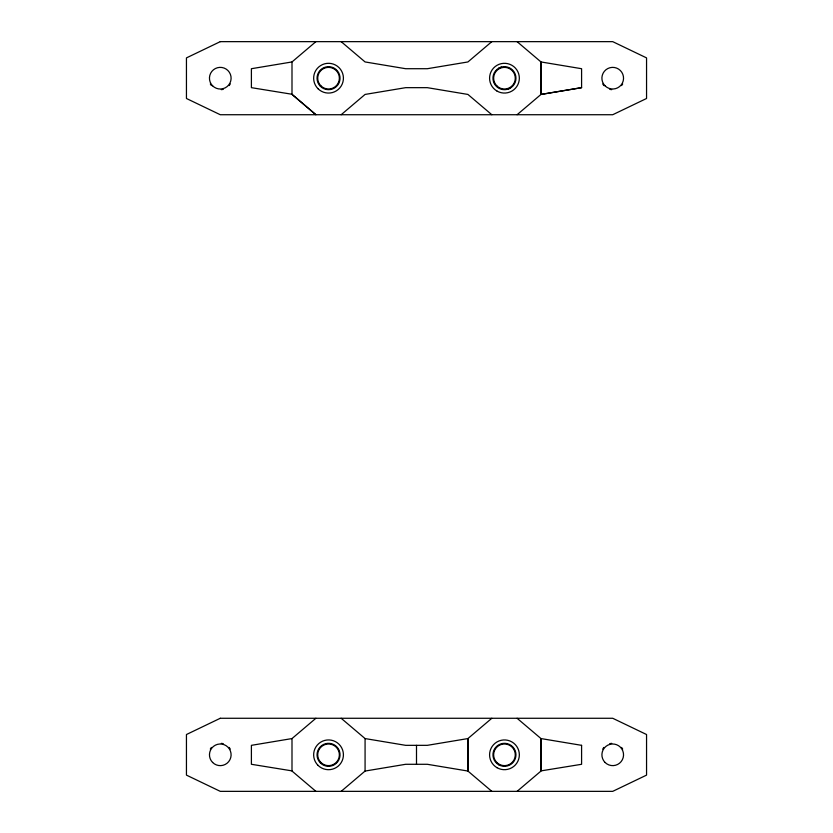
<?xml version="1.0" encoding="UTF-8"?>
<svg xmlns="http://www.w3.org/2000/svg" width="833" height="833" viewBox="0 0 833 833"><rect width="100%" height="100%" fill="white"/><g stroke="black" fill="none" stroke-linecap="round" stroke-linejoin="round"><path stroke-width="1.25" d="M315.905 718.275L291.998 738.569L291.998 771.046L315.905 791.35M291.998 61.954L251.399 68.712L251.399 87.663L291.998 94.254L315.905 114.725L291.998 94.431L291.998 61.954L315.905 41.65M491.824 718.275L467.917 738.569L467.917 771.046L491.824 791.35M517.085 114.725L540.992 94.431L540.992 61.944L517.085 41.65M540.992 94.431L581.59 87.663L581.59 68.712L540.992 61.954L540.992 94.431L581.59 87.663M341.166 114.725L365.073 94.431L405.671 87.663L427.319 87.663L467.917 94.431L491.824 114.725M491.824 41.65L467.917 61.954L427.319 68.712L405.671 68.712L365.073 61.944L341.166 41.65M341.166 791.35L365.073 771.056L405.671 764.288L427.319 764.288L467.917 771.046L467.917 738.569M517.085 791.35L540.992 771.046L540.992 738.569L517.085 718.275M498.707 68.223A11.506 11.506 0 0 1 515.96 78.187A11.506 11.506 0 0 1 498.707 88.152A11.506 11.506 0 0 1 498.707 68.223L501.476 67.077M507.432 89.298L510.212 88.152M291.998 738.569L251.399 745.337L251.399 764.288L291.998 770.879M467.917 738.569L427.319 745.337L405.671 745.337L365.073 738.569L341.166 718.275M416.5 745.337L416.5 764.288M365.073 738.569L365.073 771.046M230.241 83.946A11.506 11.506 0 0 1 229.085 85.591M223.254 89.298A11.506 11.506 0 0 1 221.276 89.652M211.467 85.591A11.506 11.506 0 0 1 210.322 83.946M622.678 83.946A11.506 11.506 0 0 1 621.533 85.591M611.724 89.652A11.506 11.506 0 0 1 609.746 89.298M603.915 85.591A11.506 11.506 0 0 1 602.759 83.946M210.322 749.065A11.506 11.506 0 0 1 211.467 747.42M221.276 743.359A11.506 11.506 0 0 1 223.254 743.702M229.085 747.42A11.506 11.506 0 0 1 230.241 749.065M602.759 749.065A11.506 11.506 0 0 1 603.915 747.42M609.746 743.702A11.506 11.506 0 0 1 611.724 743.359M621.533 747.42A11.506 11.506 0 0 1 622.678 749.065M581.59 745.337L581.59 764.288L540.992 770.879L540.992 738.569L581.59 745.337M220.276 41.65L186.446 57.894L186.446 98.492L220.276 114.725L612.724 114.725L646.554 98.492L646.554 57.894L612.724 41.65L220.276 41.65M220.276 718.275L186.446 734.519L186.446 775.117L220.276 791.35L612.724 791.35L646.554 775.117L646.554 734.519L612.724 718.275L220.276 718.275M212.623 85.851A10.829 10.829 0 0 0 230.741 80.988A10.829 10.829 0 0 0 217.475 67.733A10.829 10.829 0 0 0 212.623 85.851M496.801 85.841A10.829 10.829 0 0 0 514.919 80.988A10.829 10.829 0 0 0 501.653 67.733A10.829 10.829 0 0 0 496.801 85.841M320.882 85.841A10.829 10.829 0 0 0 339 80.988A10.829 10.829 0 0 0 325.734 67.733A10.829 10.829 0 0 0 320.882 85.841M605.07 85.851A10.829 10.829 0 0 0 623.178 80.988A10.829 10.829 0 0 0 609.923 67.733A10.829 10.829 0 0 0 605.07 85.851M320.403 86.32A11.506 11.506 0 0 0 339.645 81.165A11.506 11.506 0 0 0 325.557 67.077A11.506 11.506 0 0 0 320.403 86.32M318.008 88.715A14.89 14.89 0 0 0 342.915 82.04A14.89 14.89 0 0 0 324.683 63.808A14.89 14.89 0 0 0 318.008 88.715M497.02 91.078A14.89 14.89 0 0 0 519.344 78.187A14.89 14.89 0 0 0 497.02 65.297A14.89 14.89 0 0 0 497.02 91.078M497.02 767.703A14.89 14.89 0 0 0 519.344 754.813A14.89 14.89 0 0 0 497.02 741.922A14.89 14.89 0 0 0 497.02 767.703M498.707 764.777A11.506 11.506 0 0 0 515.96 754.813A11.506 11.506 0 0 0 498.707 744.848A11.506 11.506 0 0 0 498.707 764.777M318.008 765.34A14.89 14.89 0 0 0 342.915 758.665A14.89 14.89 0 0 0 324.683 740.433A14.89 14.89 0 0 0 318.008 765.34M320.403 762.945A11.506 11.506 0 0 0 339.645 757.791A11.506 11.506 0 0 0 325.557 743.702A11.506 11.506 0 0 0 320.403 762.945M212.623 762.466A10.829 10.829 0 0 0 230.741 757.614A10.829 10.829 0 0 0 217.475 744.358A10.829 10.829 0 0 0 212.623 762.466M496.801 762.466A10.829 10.829 0 0 0 514.919 757.614A10.829 10.829 0 0 0 501.653 744.358A10.829 10.829 0 0 0 496.801 762.466M320.882 762.466A10.829 10.829 0 0 0 339 757.614A10.829 10.829 0 0 0 325.734 744.358A10.829 10.829 0 0 0 320.882 762.466M605.07 762.466A10.829 10.829 0 0 0 623.178 757.614A10.829 10.829 0 0 0 609.923 744.358A10.829 10.829 0 0 0 605.07 762.466"/></g></svg>
